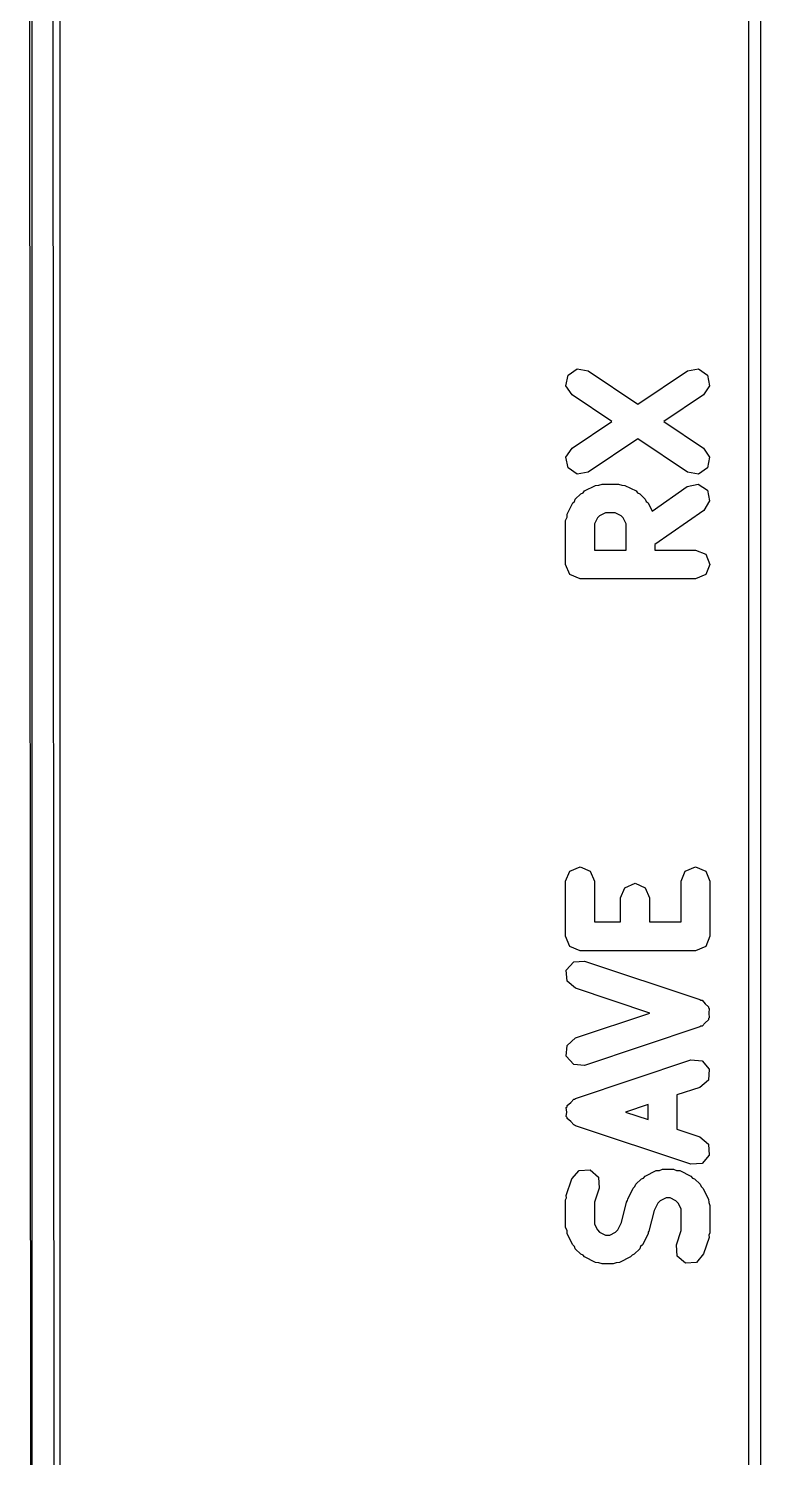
# Model space of a CAD drawing. Extents: x 111.8 to 135.3, y -132.5 to -98.3.
# Drawn here: x 111.79 to 114.97, y -112.81 to -106.62 of the extents above; entities that cross this region are included whole.
import ezdxf

# ---------------------------------------------------------------- set-up
doc = ezdxf.new("R2010")
doc.units = 0
doc.layers.add('BLACK', color=7, linetype='CONTINUOUS')

msp = doc.modelspace()

# ---------------------------------------------------------------- linework, layer by layer
at = {"layer": 'BLACK', "linetype": 'CONTINUOUS'}
for p, q in [((111.81, -118.19), (111.81, -98.41)), ((111.93, -98.41), (111.93, -118.19)), ((114.915, -117.99), (114.915, -99.14)), ((114.965, -99.14), (114.965, -117.99)), ((111.81, -121.62), (111.794, -99.4942)), ((111.894, -99.5442), (111.91, -121.57)), ((114.132, -108.119), (114.171, -108.092)), ((114.171, -108.092), (114.218, -108.101)), ((114.649, -108.101), (114.696, -108.092)), ((114.696, -108.092), (114.736, -108.119)), ((114.122, -108.166), (114.132, -108.119)), ((114.218, -108.101), (114.434, -108.245)), ((114.434, -108.245), (114.649, -108.101)), ((114.736, -108.119), (114.745, -108.166)), ((114.149, -108.205), (114.122, -108.166)), ((114.321, -108.32), (114.149, -108.205)), ((114.718, -108.205), (114.546, -108.32)), ((114.745, -108.166), (114.718, -108.205)), ((114.149, -108.435), (114.321, -108.32)), ((114.546, -108.32), (114.718, -108.435)), ((114.434, -108.395), (114.218, -108.539)), ((114.649, -108.539), (114.434, -108.395)), ((114.122, -108.474), (114.149, -108.435)), ((114.718, -108.435), (114.745, -108.474)), ((114.132, -108.521), (114.122, -108.474)), ((114.171, -108.548), (114.132, -108.521)), ((114.736, -108.521), (114.696, -108.548)), ((114.745, -108.474), (114.736, -108.521)), ((114.218, -108.539), (114.171, -108.548)), ((114.696, -108.548), (114.649, -108.539)), ((114.163, -108.657), (114.187, -108.633)), ((114.187, -108.633), (114.197, -108.629)), ((114.197, -108.629), (114.203, -108.621)), ((114.203, -108.621), (114.251, -108.597)), ((114.251, -108.597), (114.265, -108.596)), ((114.265, -108.596), (114.279, -108.591)), ((114.279, -108.591), (114.35, -108.591)), ((114.35, -108.591), (114.364, -108.596)), ((114.364, -108.596), (114.378, -108.597)), ((114.378, -108.597), (114.426, -108.621)), ((114.426, -108.621), (114.433, -108.629)), ((114.433, -108.629), (114.442, -108.633)), ((114.442, -108.633), (114.466, -108.657)), ((114.496, -108.709), (114.648, -108.602)), ((114.648, -108.602), (114.695, -108.592)), ((114.695, -108.592), (114.735, -108.617)), ((114.735, -108.617), (114.745, -108.664)), ((114.128, -108.721), (114.152, -108.673)), ((114.152, -108.673), (114.159, -108.666)), ((114.159, -108.666), (114.163, -108.657)), ((114.466, -108.657), (114.47, -108.666)), ((114.47, -108.666), (114.478, -108.673)), ((114.478, -108.673), (114.496, -108.709)), ((114.72, -108.705), (114.508, -108.853)), ((114.745, -108.664), (114.72, -108.705)), ((114.121, -108.749), (114.127, -108.735)), ((114.121, -108.939), (114.121, -108.749)), ((114.127, -108.735), (114.128, -108.721)), ((114.259, -108.738), (114.246, -108.763)), ((114.246, -108.763), (114.246, -108.877)), ((114.268, -108.729), (114.259, -108.738)), ((114.294, -108.716), (114.268, -108.729)), ((114.336, -108.716), (114.294, -108.716)), ((114.361, -108.729), (114.336, -108.716)), ((114.37, -108.738), (114.361, -108.729)), ((114.383, -108.763), (114.37, -108.738)), ((114.383, -108.877), (114.383, -108.763)), ((114.246, -108.877), (114.383, -108.877)), ((114.508, -108.853), (114.508, -108.877)), ((114.508, -108.877), (114.684, -108.877)), ((114.684, -108.877), (114.728, -108.895)), ((114.728, -108.895), (114.746, -108.939)), ((114.139, -108.983), (114.121, -108.939)), ((114.746, -108.939), (114.728, -108.983)), ((114.184, -109.002), (114.139, -108.983)), ((114.446, -109.002), (114.184, -109.002)), ((114.684, -109.002), (114.446, -109.002)), ((114.728, -108.983), (114.684, -109.002)), ((114.139, -110.268), (114.184, -110.25)), ((114.184, -110.25), (114.228, -110.268)), ((114.639, -110.268), (114.684, -110.25)), ((114.684, -110.25), (114.728, -110.268)), ((114.121, -110.312), (114.139, -110.268)), ((114.121, -110.55), (114.121, -110.312)), ((114.228, -110.268), (114.246, -110.312)), ((114.246, -110.312), (114.246, -110.488)), ((114.378, -110.34), (114.422, -110.321)), ((114.422, -110.321), (114.466, -110.34)), ((114.621, -110.312), (114.639, -110.268)), ((114.621, -110.488), (114.621, -110.312)), ((114.728, -110.268), (114.746, -110.312)), ((114.746, -110.312), (114.746, -110.55)), ((114.359, -110.384), (114.378, -110.34)), ((114.359, -110.488), (114.359, -110.384)), ((114.466, -110.34), (114.484, -110.384)), ((114.484, -110.384), (114.484, -110.488)), ((114.246, -110.488), (114.359, -110.488)), ((114.484, -110.488), (114.621, -110.488)), ((114.139, -110.595), (114.121, -110.55)), ((114.746, -110.55), (114.728, -110.595)), ((114.184, -110.613), (114.139, -110.595)), ((114.422, -110.613), (114.184, -110.613)), ((114.684, -110.613), (114.422, -110.613)), ((114.728, -110.595), (114.684, -110.613)), ((114.124, -110.697), (114.156, -110.661)), ((114.156, -110.661), (114.203, -110.658)), ((114.203, -110.658), (114.703, -110.825)), ((114.128, -110.745), (114.124, -110.697)), ((114.164, -110.776), (114.128, -110.745)), ((114.486, -110.884), (114.164, -110.776)), ((114.703, -110.825), (114.707, -110.828)), ((114.707, -110.828), (114.712, -110.828)), ((114.712, -110.828), (114.725, -110.843)), ((114.725, -110.843), (114.74, -110.856)), ((114.74, -110.856), (114.74, -110.861)), ((114.74, -110.861), (114.743, -110.864)), ((114.743, -110.864), (114.742, -110.884)), ((114.164, -110.991), (114.486, -110.884)), ((114.707, -110.94), (114.703, -110.943)), ((114.712, -110.94), (114.707, -110.94)), ((114.725, -110.925), (114.712, -110.94)), ((114.74, -110.912), (114.725, -110.925)), ((114.743, -110.904), (114.74, -110.907)), ((114.74, -110.907), (114.74, -110.912)), ((114.742, -110.884), (114.743, -110.904)), ((114.128, -111.023), (114.164, -110.991)), ((114.703, -110.943), (114.203, -111.11)), ((114.124, -111.07), (114.128, -111.023)), ((114.156, -111.106), (114.124, -111.07)), ((114.203, -111.11), (114.156, -111.106)), ((114.164, -111.253), (114.664, -111.086)), ((114.664, -111.086), (114.712, -111.09)), ((114.712, -111.09), (114.743, -111.126)), ((114.743, -111.126), (114.74, -111.174)), ((114.74, -111.174), (114.703, -111.205)), ((114.703, -111.205), (114.603, -111.238)), ((114.603, -111.238), (114.603, -111.386)), ((114.124, -111.293), (114.127, -111.289)), ((114.126, -111.312), (114.124, -111.293)), ((114.124, -111.332), (114.126, -111.312)), ((114.127, -111.289), (114.128, -111.284)), ((114.128, -111.284), (114.143, -111.271)), ((114.143, -111.271), (114.156, -111.256)), ((114.156, -111.256), (114.16, -111.256)), ((114.16, -111.256), (114.164, -111.253)), ((114.478, -111.28), (114.381, -111.312)), ((114.381, -111.312), (114.478, -111.345)), ((114.478, -111.345), (114.478, -111.28)), ((114.127, -111.336), (114.124, -111.332)), ((114.128, -111.34), (114.127, -111.336)), ((114.143, -111.353), (114.128, -111.34)), ((114.156, -111.368), (114.143, -111.353)), ((114.16, -111.369), (114.156, -111.368)), ((114.164, -111.372), (114.16, -111.369)), ((114.664, -111.538), (114.164, -111.372)), ((114.603, -111.386), (114.703, -111.42)), ((114.703, -111.42), (114.74, -111.451)), ((114.74, -111.451), (114.743, -111.499)), ((114.527, -111.565), (114.541, -111.559)), ((114.541, -111.559), (114.588, -111.559)), ((114.588, -111.559), (114.602, -111.565)), ((114.712, -111.535), (114.664, -111.538)), ((114.743, -111.499), (114.712, -111.535)), ((114.124, -111.674), (114.148, -111.602)), ((114.148, -111.602), (114.18, -111.566)), ((114.18, -111.566), (114.227, -111.563)), ((114.227, -111.563), (114.263, -111.594)), ((114.263, -111.594), (114.267, -111.642)), ((114.425, -111.625), (114.449, -111.602)), ((114.449, -111.602), (114.459, -111.598)), ((114.459, -111.598), (114.465, -111.59)), ((114.465, -111.59), (114.513, -111.566)), ((114.513, -111.566), (114.527, -111.565)), ((114.602, -111.565), (114.616, -111.566)), ((114.616, -111.566), (114.664, -111.59)), ((114.664, -111.59), (114.671, -111.598)), ((114.671, -111.598), (114.68, -111.602)), ((114.68, -111.602), (114.704, -111.625)), ((114.121, -111.693), (114.125, -111.684)), ((114.125, -111.684), (114.124, -111.674)), ((114.267, -111.642), (114.246, -111.703)), ((114.39, -111.689), (114.414, -111.642)), ((114.414, -111.642), (114.421, -111.635)), ((114.421, -111.635), (114.425, -111.625)), ((114.556, -111.684), (114.53, -111.697)), ((114.574, -111.684), (114.556, -111.684)), ((114.599, -111.697), (114.574, -111.684)), ((114.704, -111.625), (114.708, -111.635)), ((114.708, -111.635), (114.716, -111.642)), ((114.716, -111.642), (114.74, -111.689)), ((114.121, -111.812), (114.121, -111.693)), ((114.246, -111.703), (114.246, -111.798)), ((114.363, -111.791), (114.385, -111.702)), ((114.385, -111.702), (114.389, -111.696)), ((114.389, -111.696), (114.39, -111.689)), ((114.505, -111.739), (114.482, -111.828)), ((114.521, -111.707), (114.505, -111.739)), ((114.53, -111.697), (114.521, -111.707)), ((114.609, -111.707), (114.599, -111.697)), ((114.621, -111.732), (114.609, -111.707)), ((114.621, -111.826), (114.621, -111.732)), ((114.74, -111.689), (114.741, -111.704)), ((114.741, -111.704), (114.746, -111.717)), ((114.746, -111.717), (114.746, -111.836)), ((114.246, -111.798), (114.259, -111.823)), ((114.347, -111.823), (114.363, -111.791)), ((114.127, -111.826), (114.121, -111.812)), ((114.128, -111.84), (114.127, -111.826)), ((114.152, -111.888), (114.128, -111.84)), ((114.259, -111.823), (114.268, -111.832)), ((114.268, -111.832), (114.294, -111.845)), ((114.294, -111.845), (114.312, -111.845)), ((114.312, -111.845), (114.337, -111.832)), ((114.337, -111.832), (114.347, -111.823)), ((114.478, -111.84), (114.454, -111.888)), ((114.482, -111.828), (114.478, -111.833)), ((114.478, -111.833), (114.478, -111.84)), ((114.601, -111.888), (114.621, -111.826)), ((114.743, -111.856), (114.719, -111.927)), ((114.746, -111.836), (114.742, -111.846)), ((114.742, -111.846), (114.743, -111.856)), ((114.159, -111.895), (114.152, -111.888)), ((114.163, -111.904), (114.159, -111.895)), ((114.187, -111.928), (114.163, -111.904)), ((114.197, -111.932), (114.187, -111.928)), ((114.418, -111.928), (114.409, -111.932)), ((114.442, -111.904), (114.418, -111.928)), ((114.446, -111.895), (114.442, -111.904)), ((114.454, -111.888), (114.446, -111.895)), ((114.604, -111.936), (114.601, -111.888)), ((114.719, -111.927), (114.688, -111.964)), ((114.203, -111.94), (114.197, -111.932)), ((114.251, -111.964), (114.203, -111.94)), ((114.265, -111.965), (114.251, -111.964)), ((114.279, -111.97), (114.265, -111.965)), ((114.327, -111.97), (114.279, -111.97)), ((114.34, -111.965), (114.327, -111.97)), ((114.354, -111.964), (114.34, -111.965)), ((114.402, -111.94), (114.354, -111.964)), ((114.409, -111.932), (114.402, -111.94)), ((114.64, -111.967), (114.604, -111.936)), ((114.688, -111.964), (114.64, -111.967))]:
    msp.add_line(p, q, dxfattribs=at)

doc.saveas('drawing.dxf')
